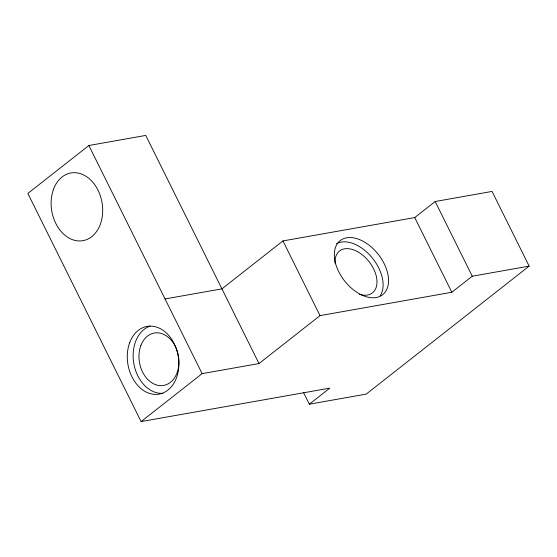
<?xml version="1.0" encoding="UTF-8"?>
<svg xmlns="http://www.w3.org/2000/svg" width="557" height="557" viewBox="0 0 557 557"><rect width="100%" height="100%" fill="white"/><g stroke="black" fill="none" stroke-linecap="round" stroke-linejoin="round"><path stroke-width="0.84" d="M165.039 298.949L221.923 288.86L282.942 240.93L414.742 217.564L435.184 201.509L492.068 191.427L529.15 266.128L472.266 276.209L451.824 292.265L320.024 315.631L259.005 363.561L145.753 135.421L88.869 145.509L27.85 193.439L141.102 421.579L329.786 388.132L309.344 404.187L303.544 392.518M141.102 421.579L202.121 373.643L259.005 363.561M529.15 266.128L366.228 394.105L309.344 404.187M435.184 201.509L472.266 276.209M414.742 217.564L451.824 292.265M282.942 240.93L320.024 315.631M88.869 145.509L202.121 373.643M335.022 263.085A26.618 16.613 51.9 0 1 354.078 250.051A26.618 16.613 51.9 0 1 376.824 279.148A26.618 16.613 51.9 0 1 359.467 294.354M336.491 243.743A34.381 21.458 51.9 0 1 371.735 257.278A34.381 21.458 51.9 0 1 380.187 295.76M162.867 393.326A34.381 25.483 79.9 0 1 133.945 364.236A34.381 25.483 79.9 0 1 150.091 326.103M335.662 263.816A34.381 21.458 51.9 0 0 381.636 295.433A34.381 21.458 51.9 0 0 367.042 243.701A34.381 21.458 51.9 0 0 335.662 263.816M53.507 189.276A34.381 25.483 79.9 0 0 79.171 240.958A34.381 25.483 79.9 0 0 98.025 190.229A34.381 25.483 79.9 0 0 53.507 189.276M129.677 342.715A34.381 25.483 79.9 0 0 155.333 394.405A34.381 25.483 79.9 0 0 174.195 343.669A34.381 25.483 79.9 0 0 129.677 342.715M140.824 345.639A26.618 19.732 79.9 0 0 160.688 385.653A26.618 19.732 79.9 0 0 175.288 346.377A26.618 19.732 79.9 0 0 140.824 345.639"/></g></svg>
